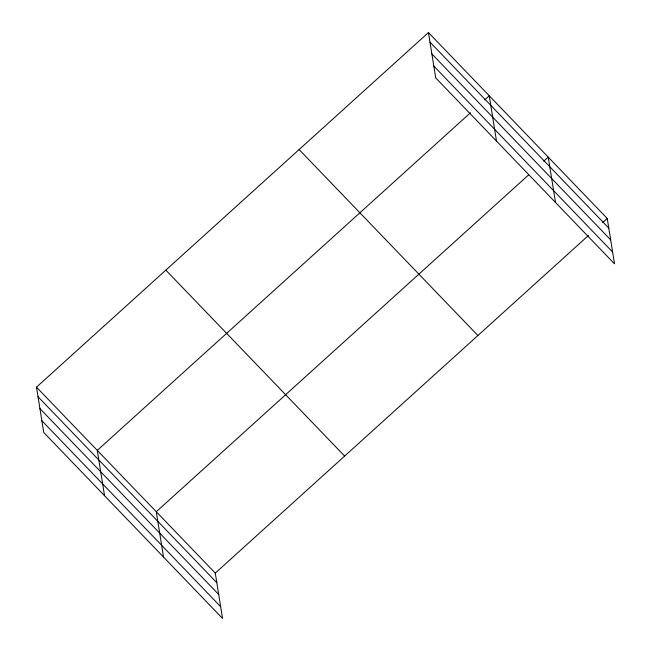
<?xml version="1.0" encoding="UTF-8"?>
<svg xmlns="http://www.w3.org/2000/svg" width="651" height="651" viewBox="0 0 651 651"><rect width="100%" height="100%" fill="white"/><g stroke="black" fill="none" stroke-linecap="round" stroke-linejoin="round"><path stroke-width="0.98" d="M36.489 387.158L215.278 573.1L222.544 618.45L43.755 432.508L36.489 387.158L428.456 32.55L607.245 218.492L614.511 263.842L435.722 77.9L428.456 32.55M470.445 112.778L97.276 450.378L104.542 495.728M484.735 99.855L489.251 95.77L496.51 141.121M528.693 174.826L156.281 511.735L163.539 557.085M543.731 161.212L548.248 157.135L555.515 202.485M215.278 573.1L588.447 235.507M602.736 222.577L607.245 218.492M429.994 42.136L608.783 228.086M431.882 53.943L610.671 239.885M433.835 66.101L612.624 252.043M299.11 149.567L477.899 335.517M165.842 270.132L344.631 456.082M38.027 396.744L216.816 582.694M39.914 408.543L218.703 594.493M41.859 420.701L220.648 606.651"/></g></svg>
